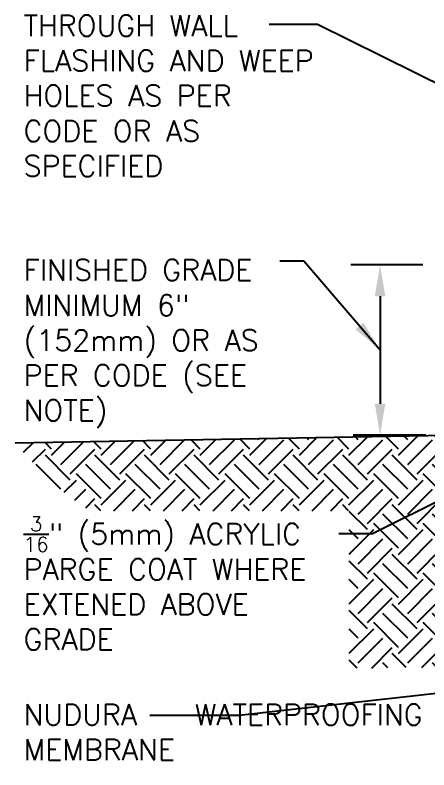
# Model space of a CAD drawing. Header units: inches. Extents: x 95 to 199, y -75 to 14.
# Drawn here: x 144.08 to 158.85, y -41.34 to -14.44 of the extents above; entities that cross this region are included whole.
import ezdxf

# ---------------------------------------------------------------- set-up
doc = ezdxf.new("R2010")
doc.units = ezdxf.units.IN
doc.header["$LTSCALE"] = 0.5
doc.header["$MEASUREMENT"] = 0
for name, color, linetype in [('HATCH', 12, 'Continuous'), ('LINE50', 5, 'Continuous'), ('TEXT', 4, 'Continuous')]:
    doc.layers.add(name, color=color, linetype=linetype)
doc.styles.add('DIM', font='romans.shx', dxfattribs={"width": 0.7})
doc.styles.add('ROMANS', font='romans.shx', dxfattribs={"height": 1.125})
doc.dimstyles.new('ext_12', dxfattribs={"dimscale": 12, "dimtxt": 0.09375, "dimasz": 0.09375, "dimexe": 0.09375, "dimexo": 0.0625, "dimgap": 0.0625, "dimtad": 1, "dimdec": 1, "dimzin": 3, "dimdsep": 46, "dimlunit": 4, "dimtxsty": 'DIM', "dimcen": 0.09, "dimdle": 0.09375, "dimclrt": 4, "dimadec": 0, "dimazin": 0, "dimtfac": 1, "dimtdec": 1, "dimtmove": 2, "dimatfit": 3, "dimfxl": 1, "dimfrac": 2, "dimtolj": 1, "dimtzin": 0, "dimarcsym": 0})

msp = doc.modelspace()

# ---------------------------------------------------------------- hatches: boundary and pattern name
at = {"layer": 'HATCH'}
h = msp.add_hatch(dxfattribs=at)
h.set_pattern_fill('EARTH', color=256, scale=5, angle=45, style=0)
h.set_pattern_definition([(45, (77.1051, 8.1022), (1e-16, 1.767767), [1.25, -1.25]), (45, (76.7737, 8.4337), (1e-16, 1.767767), [1.25, -1.25]), (45, (76.4422, 8.7652), (1e-16, 1.767767), [1.25, -1.25]), (135, (76.4422, 8.9861), (-1.767767, 2e-16), [1.25, -1.25]), (135, (76.7737, 9.3176), (-1.767767, 2e-16), [1.25, -1.25]), (135, (77.1051, 9.649), (-1.767767, 2e-16), [1.25, -1.25])])
edge = h.paths.add_edge_path()
edge.add_line((156.006, -32.101), (156.006, -37.716))
edge.add_line((156.006, -37.716), (161.853, -37.655))
edge.add_line((161.853, -37.655), (161.909, -37.72))
edge.add_line((161.909, -37.72), (161.963, -37.786))
edge.add_line((161.963, -37.786), (162.017, -37.853))
edge.add_line((162.017, -37.853), (162.07, -37.92))
edge.add_line((162.07, -37.92), (162.121, -37.989))
edge.add_line((162.121, -37.989), (162.172, -38.058))
edge.add_line((162.172, -38.058), (162.221, -38.128))
edge.add_line((162.221, -38.128), (162.269, -38.198))
edge.add_line((162.269, -38.198), (162.316, -38.27))
edge.add_line((162.316, -38.27), (162.362, -38.342))
edge.add_line((162.362, -38.342), (162.406, -38.416))
edge.add_line((162.406, -38.416), (162.45, -38.49))
edge.add_line((162.45, -38.49), (162.492, -38.565))
edge.add_line((162.492, -38.565), (162.533, -38.641))
edge.add_line((162.533, -38.641), (162.573, -38.718))
edge.add_line((162.573, -38.718), (162.612, -38.796))
edge.add_line((162.612, -38.796), (162.649, -38.874))
edge.add_line((162.649, -38.874), (162.685, -38.954))
edge.add_line((162.685, -38.954), (162.72, -39.034))
edge.add_line((162.72, -39.034), (162.754, -39.115))
edge.add_line((162.754, -39.115), (162.786, -39.198))
edge.add_line((162.786, -39.198), (162.818, -39.281))
edge.add_line((162.818, -39.281), (162.848, -39.364))
edge.add_line((162.848, -39.364), (162.877, -39.449))
edge.add_line((162.877, -39.449), (162.905, -39.534))
edge.add_line((162.905, -39.534), (162.932, -39.62))
edge.add_line((162.932, -39.62), (162.959, -39.707))
edge.add_line((162.959, -39.707), (162.984, -39.794))
edge.add_line((162.984, -39.794), (163.009, -39.882))
edge.add_line((163.009, -39.882), (163.033, -39.97))
edge.add_line((163.033, -39.97), (163.056, -40.059))
edge.add_line((163.056, -40.059), (163.078, -40.148))
edge.add_line((163.078, -40.148), (163.1, -40.238))
edge.add_line((163.1, -40.238), (163.121, -40.328))
edge.add_line((163.121, -40.328), (163.142, -40.419))
edge.add_line((163.142, -40.419), (163.162, -40.51))
edge.add_line((163.162, -40.51), (163.182, -40.601))
edge.add_line((163.182, -40.601), (163.201, -40.692))
edge.add_line((163.201, -40.692), (163.22, -40.784))
edge.add_line((163.22, -40.784), (163.239, -40.876))
edge.add_line((163.239, -40.876), (163.258, -40.968))
edge.add_line((163.258, -40.968), (163.276, -41.061))
edge.add_line((163.276, -41.061), (163.294, -41.153))
edge.add_line((163.294, -41.153), (163.313, -41.245))
edge.add_line((163.313, -41.245), (163.331, -41.338))
edge.add_line((163.331, -41.338), (164.002, -41.338))
edge.add_line((164.002, -41.338), (164.002, -37.455))
edge.add_arc((163.05, -37.438), 0.952, 358.9548, 381.9741)
edge.add_line((163.933, -37.082), (162.666, -34.996))
edge.add_line((162.666, -34.996), (162.522, -34.996))
edge.add_line((162.522, -34.996), (160.071, -30.963))
edge.add_arc((164.563, -28.368), 5.188, 191.6439, 210.0236, ccw=False)
edge.add_line((159.482, -29.415), (144.082, -29.684))
edge.add_line((144.082, -29.684), (144.144, -29.753))
edge.add_line((144.144, -29.753), (144.207, -29.822))
edge.add_line((144.207, -29.822), (144.269, -29.891))
edge.add_line((144.269, -29.891), (144.332, -29.96))
edge.add_line((144.332, -29.96), (144.394, -30.029))
edge.add_line((144.394, -30.029), (144.457, -30.098))
edge.add_line((144.457, -30.098), (144.519, -30.167))
edge.add_line((144.519, -30.167), (144.582, -30.235))
edge.add_line((144.582, -30.235), (144.645, -30.303))
edge.add_line((144.645, -30.303), (144.709, -30.371))
edge.add_line((144.709, -30.371), (144.772, -30.438))
edge.add_line((144.772, -30.438), (144.835, -30.505))
edge.add_line((144.835, -30.505), (144.899, -30.571))
edge.add_line((144.899, -30.571), (144.963, -30.638))
edge.add_line((144.963, -30.638), (145.028, -30.703))
edge.add_line((145.028, -30.703), (145.092, -30.768))
edge.add_line((145.092, -30.768), (145.157, -30.833))
edge.add_line((145.157, -30.833), (145.222, -30.897))
edge.add_line((145.222, -30.897), (145.288, -30.96))
edge.add_line((145.288, -30.96), (145.354, -31.023))
edge.add_line((145.354, -31.023), (145.42, -31.085))
edge.add_line((145.42, -31.085), (145.486, -31.146))
edge.add_line((145.486, -31.146), (145.553, -31.206))
edge.add_line((145.553, -31.206), (145.621, -31.266))
edge.add_line((145.621, -31.266), (145.689, -31.325))
edge.add_line((145.689, -31.325), (145.757, -31.383))
edge.add_line((145.757, -31.383), (145.826, -31.44))
edge.add_line((145.826, -31.44), (145.895, -31.496))
edge.add_line((145.895, -31.496), (145.965, -31.551))
edge.add_line((145.965, -31.551), (146.036, -31.605))
edge.add_line((146.036, -31.605), (146.106, -31.658))
edge.add_line((146.106, -31.658), (146.178, -31.71))
edge.add_line((146.178, -31.71), (146.25, -31.762))
edge.add_line((146.25, -31.762), (146.322, -31.812))
edge.add_line((146.322, -31.812), (146.395, -31.862))
edge.add_line((146.395, -31.862), (146.468, -31.91))
edge.add_line((146.468, -31.91), (146.542, -31.958))
edge.add_line((146.542, -31.958), (146.616, -32.005))
edge.add_line((146.616, -32.005), (146.691, -32.051))
edge.add_line((146.691, -32.051), (146.766, -32.096))
edge.add_line((146.766, -32.096), (146.774, -32.101))
edge.add_line((146.774, -32.101), (156.006, -32.101))

# ---------------------------------------------------------------- linework, layer by layer
at = {"layer": 'LINE50'}
msp.add_line((144.082, -29.684), (159.482, -29.415), dxfattribs=at)
at = {"layer": 'TEXT'}
for p, q in [((158.625, -23.338), (156.066, -23.338)), ((157.105, -24.463), (157.105, -28.29)), ((158.732, -29.415), (156.146, -29.415))]:
    msp.add_line(p, q, dxfattribs=at)
for points in [[(156.917, -24.463), (157.292, -24.463), (157.105, -23.338)], [(156.917, -28.29), (157.292, -28.29), (157.105, -29.415)]]:
    msp.add_solid(points, dxfattribs=at)

# ---------------------------------------------------------------- texts
at = {"layer": 'TEXT', "char_height": 0.75, "attachment_point": 4, "style": 'ROMANS'}
for s, insert, width in [('THROUGH WALL FLASHING AND WEEP HOLES AS PER CODE OR AS SPECIFIED', (144.384, -17.318), 11.43486), ('FINISHED GRADE MINIMUM 6" (152mm) OR AS PER CODE (SEE NOTE)', (144.384, -26.155), 10.75183), ('\\A1;{\\H0.7x;\\S3/16;}" (5mm) ACRYLIC PARGE COAT WHERE EXTENED ABOVE GRADE', (144.384, -34.685), 11.43486), ('NUDURA    WATERPROOFING MEMBRANE ', (144.384, -39.992), 16.25496)]:
    msp.add_mtext(s, dxfattribs=dict(at, insert=insert, width=width))

# ---------------------------------------------------------------- leaders
at = {"layer": 'TEXT'}
for points in [[(163.888, -19.248), (154.874, -14.774), (153.153, -14.774)], [(157.105, -26.376), (154.383, -23.211), (153.523, -23.211)]]:
    msp.add_leader(points, dimstyle='ext_12', dxfattribs=at)
for points in [[(160.231, -31.226), (156.832, -32.929), (155.63, -32.929)], [(164.002, -38.065), (152.083, -39.396), (148.889, -39.396)]]:
    msp.add_leader(points, dimstyle='ext_12', override={"dimgap": 0.0625, "dimtad": 0}, dxfattribs=at)

doc.saveas('drawing.dxf')
